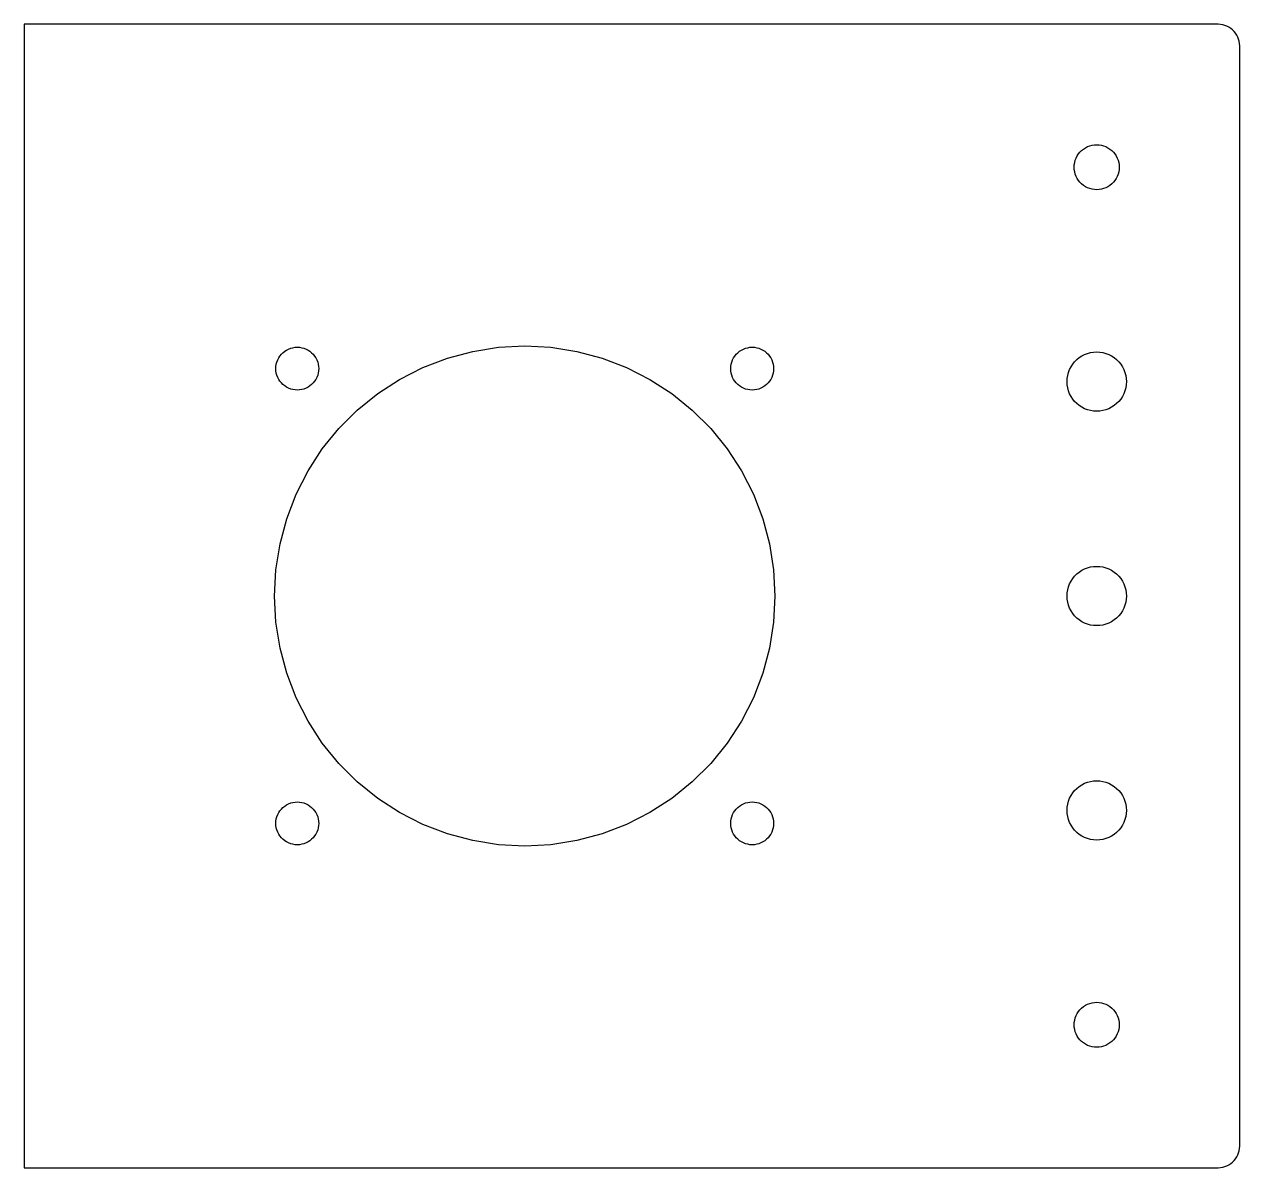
# Model space of a CAD drawing. Extents: x -70 to 100, y -80 to 80.
import ezdxf

# ---------------------------------------------------------------- set-up
doc = ezdxf.new("R2010")
doc.units = 0
doc.layers.get('0').update_dxf_attribs({"linetype": 'CONTINUOUS'})

msp = doc.modelspace()

# ---------------------------------------------------------------- linework, layer by layer
for points in [[(97.3136, -79.9836), (97.6237, -79.9344), (97.9271, -79.8532), (98.2202, -79.7406), (98.5, -79.5981), (98.7634, -79.4271), (99.0074, -79.2294), (99.2294, -79.0074), (99.4271, -78.7634), (99.5981, -78.5), (99.7406, -78.2202), (99.8532, -77.9271), (99.9344, -77.6237), (99.9836, -77.3136), (100, -77), (100, 77), (99.9836, 77.3136), (99.9344, 77.6237), (99.8532, 77.9271), (99.7406, 78.2202), (99.5981, 78.5), (99.4271, 78.7634), (99.2294, 79.0074), (99.0074, 79.2294), (98.7634, 79.4271), (98.5, 79.5981), (98.2202, 79.7406), (97.9271, 79.8532), (97.6237, 79.9344), (97.3136, 79.9836), (97, 80), (-70, 80), (-70, -80), (97, -80)], [(79.6707, 56.8673), (79.3451, 56.9188), (79.0266, 57.0042), (78.7188, 57.1223), (78.425, 57.272), (78.1485, 57.4516), (77.8922, 57.6591), (77.6591, 57.8922), (77.4516, 58.1485), (77.272, 58.425), (77.1223, 58.7188), (77.0042, 59.0266), (76.9188, 59.3451), (76.8673, 59.6707), (76.85, 60), (76.8673, 60.3293), (76.9188, 60.6549), (77.0042, 60.9734), (77.1223, 61.2812), (77.272, 61.575), (77.4516, 61.8515), (77.6591, 62.1078), (77.8922, 62.3409), (78.1485, 62.5484), (78.425, 62.728), (78.7188, 62.8777), (79.0266, 62.9958), (79.3451, 63.0812), (79.6707, 63.1327), (80, 63.15), (80.3293, 63.1327), (80.6549, 63.0812), (80.9734, 62.9958), (81.2812, 62.8777), (81.575, 62.728), (81.8515, 62.5484), (82.1078, 62.3409), (82.3409, 62.1078), (82.5484, 61.8515), (82.728, 61.575), (82.8777, 61.2812), (82.9958, 60.9734), (83.0812, 60.6549), (83.1327, 60.3293), (83.15, 60), (83.1327, 59.6707), (83.0812, 59.3451), (82.9958, 59.0266), (82.8777, 58.7188), (82.728, 58.425), (82.5484, 58.1485), (82.3409, 57.8922), (82.1078, 57.6591), (81.8515, 57.4516), (81.575, 57.272), (81.2812, 57.1223), (80.9734, 57.0042), (80.6549, 56.9188), (80.3293, 56.8673), (80, 56.85)], [(-3.6585, -34.8083), (-7.27691, -34.2352), (-10.8156, -33.287), (-14.2358, -31.9741), (-17.5, -30.3109), (-20.5725, -28.3156), (-23.4196, -26.0101), (-26.0101, -23.4196), (-28.3156, -20.5725), (-30.3109, -17.5), (-31.9741, -14.2358), (-33.287, -10.8156), (-34.2352, -7.27691), (-34.8083, -3.6585), (-35, 0), (-34.8083, 3.6585), (-34.2352, 7.27691), (-33.287, 10.8156), (-31.9741, 14.2358), (-30.3109, 17.5), (-28.3156, 20.5725), (-26.0101, 23.4196), (-23.4196, 26.0101), (-20.5725, 28.3156), (-17.5, 30.3109), (-14.2358, 31.9741), (-10.8156, 33.287), (-7.27691, 34.2352), (-3.6585, 34.8083), (0, 35), (3.6585, 34.8083), (7.27691, 34.2352), (10.8156, 33.287), (14.2358, 31.9741), (17.5, 30.3109), (20.5725, 28.3156), (23.4196, 26.0101), (26.0101, 23.4196), (28.3156, 20.5725), (30.3109, 17.5), (31.9741, 14.2358), (33.287, 10.8156), (34.2352, 7.27691), (34.8083, 3.6585), (35, 0), (34.8083, -3.6585), (34.2352, -7.27691), (33.287, -10.8156), (31.9741, -14.2358), (30.3109, -17.5), (28.3156, -20.5725), (26.0101, -23.4196), (23.4196, -26.0101), (20.5725, -28.3156), (17.5, -30.3109), (14.2358, -31.9741), (10.8156, -33.287), (7.27691, -34.2352), (3.6585, -34.8083), (0, -35)], [(-32.1286, 28.8314), (-32.4387, 28.8806), (-32.7421, 28.9618), (-33.0352, 29.0744), (-33.315, 29.2169), (-33.5784, 29.3879), (-33.8224, 29.5856), (-34.0444, 29.8076), (-34.2421, 30.0516), (-34.4131, 30.315), (-34.5556, 30.5948), (-34.6682, 30.8879), (-34.7494, 31.1913), (-34.7986, 31.5014), (-34.815, 31.815), (-34.7986, 32.1286), (-34.7494, 32.4387), (-34.6682, 32.7421), (-34.5556, 33.0352), (-34.4131, 33.315), (-34.2421, 33.5784), (-34.0444, 33.8224), (-33.8224, 34.0444), (-33.5784, 34.2421), (-33.315, 34.4131), (-33.0352, 34.5556), (-32.7421, 34.6682), (-32.4387, 34.7494), (-32.1286, 34.7986), (-31.815, 34.815), (-31.5014, 34.7986), (-31.1913, 34.7494), (-30.8879, 34.6682), (-30.5948, 34.5556), (-30.315, 34.4131), (-30.0516, 34.2421), (-29.8076, 34.0444), (-29.5856, 33.8224), (-29.3879, 33.5784), (-29.2169, 33.315), (-29.0744, 33.0352), (-28.9618, 32.7421), (-28.8806, 32.4387), (-28.8314, 32.1286), (-28.815, 31.815), (-28.8314, 31.5014), (-28.8806, 31.1913), (-28.9618, 30.8879), (-29.0744, 30.5948), (-29.2169, 30.315), (-29.3879, 30.0516), (-29.5856, 29.8076), (-29.8076, 29.5856), (-30.0516, 29.3879), (-30.315, 29.2169), (-30.5948, 29.0744), (-30.8879, 28.9618), (-31.1913, 28.8806), (-31.5014, 28.8314), (-31.815, 28.815)], [(31.5014, 28.8314), (31.1913, 28.8806), (30.8879, 28.9618), (30.5948, 29.0744), (30.315, 29.2169), (30.0516, 29.3879), (29.8076, 29.5856), (29.5856, 29.8076), (29.3879, 30.0516), (29.2169, 30.315), (29.0744, 30.5948), (28.9618, 30.8879), (28.8806, 31.1913), (28.8314, 31.5014), (28.815, 31.815), (28.8314, 32.1286), (28.8806, 32.4387), (28.9618, 32.7421), (29.0744, 33.0352), (29.2169, 33.315), (29.3879, 33.5784), (29.5856, 33.8224), (29.8076, 34.0444), (30.0516, 34.2421), (30.315, 34.4131), (30.5948, 34.5556), (30.8879, 34.6682), (31.1913, 34.7494), (31.5014, 34.7986), (31.815, 34.815), (32.1286, 34.7986), (32.4387, 34.7494), (32.7421, 34.6682), (33.0352, 34.5556), (33.315, 34.4131), (33.5784, 34.2421), (33.8224, 34.0444), (34.0444, 33.8224), (34.2421, 33.5784), (34.4131, 33.315), (34.5556, 33.0352), (34.6682, 32.7421), (34.7494, 32.4387), (34.7986, 32.1286), (34.815, 31.815), (34.7986, 31.5014), (34.7494, 31.1913), (34.6682, 30.8879), (34.5556, 30.5948), (34.4131, 30.315), (34.2421, 30.0516), (34.0444, 29.8076), (33.8224, 29.5856), (33.5784, 29.3879), (33.315, 29.2169), (33.0352, 29.0744), (32.7421, 28.9618), (32.4387, 28.8806), (32.1286, 28.8314), (31.815, 28.815)], [(79.5662, 25.8727), (79.1372, 25.9407), (78.7176, 26.0531), (78.312, 26.2088), (77.925, 26.406), (77.5607, 26.6426), (77.2231, 26.9159), (76.9159, 27.2231), (76.6426, 27.5607), (76.406, 27.925), (76.2088, 28.312), (76.0531, 28.7176), (75.9407, 29.1372), (75.8727, 29.5662), (75.85, 30), (75.8727, 30.4338), (75.9407, 30.8628), (76.0531, 31.2824), (76.2088, 31.688), (76.406, 32.075), (76.6426, 32.4393), (76.9159, 32.7769), (77.2231, 33.0841), (77.5607, 33.3574), (77.925, 33.594), (78.312, 33.7912), (78.7176, 33.9469), (79.1372, 34.0593), (79.5662, 34.1273), (80, 34.15), (80.4338, 34.1273), (80.8628, 34.0593), (81.2824, 33.9469), (81.688, 33.7912), (82.075, 33.594), (82.4393, 33.3574), (82.7769, 33.0841), (83.0841, 32.7769), (83.3574, 32.4393), (83.594, 32.075), (83.7912, 31.688), (83.9469, 31.2824), (84.0593, 30.8628), (84.1273, 30.4338), (84.15, 30), (84.1273, 29.5662), (84.0593, 29.1372), (83.9469, 28.7176), (83.7912, 28.312), (83.594, 27.925), (83.3574, 27.5607), (83.0841, 27.2231), (82.7769, 26.9159), (82.4393, 26.6426), (82.075, 26.406), (81.688, 26.2088), (81.2824, 26.0531), (80.8628, 25.9407), (80.4338, 25.8727), (80, 25.85)], [(79.5662, -4.12727), (79.1372, -4.05931), (78.7176, -3.94688), (78.312, -3.79121), (77.925, -3.59401), (77.5607, -3.35742), (77.2231, -3.08405), (76.9159, -2.77689), (76.6426, -2.43931), (76.406, -2.075), (76.2088, -1.68796), (76.0531, -1.28242), (75.9407, -0.86283), (75.8727, -0.43379), (75.85, 0), (75.8727, 0.43379), (75.9407, 0.86283), (76.0531, 1.28242), (76.2088, 1.68796), (76.406, 2.075), (76.6426, 2.43931), (76.9159, 2.77689), (77.2231, 3.08405), (77.5607, 3.35742), (77.925, 3.59401), (78.312, 3.79121), (78.7176, 3.94688), (79.1372, 4.05931), (79.5662, 4.12727), (80, 4.15), (80.4338, 4.12727), (80.8628, 4.05931), (81.2824, 3.94688), (81.688, 3.79121), (82.075, 3.59401), (82.4393, 3.35742), (82.7769, 3.08405), (83.0841, 2.77689), (83.3574, 2.43931), (83.594, 2.075), (83.7912, 1.68796), (83.9469, 1.28242), (84.0593, 0.86283), (84.1273, 0.43379), (84.15, 0), (84.1273, -0.43379), (84.0593, -0.86283), (83.9469, -1.28242), (83.7912, -1.68796), (83.594, -2.075), (83.3574, -2.43931), (83.0841, -2.77689), (82.7769, -3.08405), (82.4393, -3.35742), (82.075, -3.59401), (81.688, -3.79121), (81.2824, -3.94688), (80.8628, -4.05931), (80.4338, -4.12727), (80, -4.15)], [(79.5662, -34.1273), (79.1372, -34.0593), (78.7176, -33.9469), (78.312, -33.7912), (77.925, -33.594), (77.5607, -33.3574), (77.2231, -33.0841), (76.9159, -32.7769), (76.6426, -32.4393), (76.406, -32.075), (76.2088, -31.688), (76.0531, -31.2824), (75.9407, -30.8628), (75.8727, -30.4338), (75.85, -30), (75.8727, -29.5662), (75.9407, -29.1372), (76.0531, -28.7176), (76.2088, -28.312), (76.406, -27.925), (76.6426, -27.5607), (76.9159, -27.2231), (77.2231, -26.9159), (77.5607, -26.6426), (77.925, -26.406), (78.312, -26.2088), (78.7176, -26.0531), (79.1372, -25.9407), (79.5662, -25.8727), (80, -25.85), (80.4338, -25.8727), (80.8628, -25.9407), (81.2824, -26.0531), (81.688, -26.2088), (82.075, -26.406), (82.4393, -26.6426), (82.7769, -26.9159), (83.0841, -27.2231), (83.3574, -27.5607), (83.594, -27.925), (83.7912, -28.312), (83.9469, -28.7176), (84.0593, -29.1372), (84.1273, -29.5662), (84.15, -30), (84.1273, -30.4338), (84.0593, -30.8628), (83.9469, -31.2824), (83.7912, -31.688), (83.594, -32.075), (83.3574, -32.4393), (83.0841, -32.7769), (82.7769, -33.0841), (82.4393, -33.3574), (82.075, -33.594), (81.688, -33.7912), (81.2824, -33.9469), (80.8628, -34.0593), (80.4338, -34.1273), (80, -34.15)], [(-32.1286, -34.7986), (-32.4387, -34.7494), (-32.7421, -34.6682), (-33.0352, -34.5556), (-33.315, -34.4131), (-33.5784, -34.2421), (-33.8224, -34.0444), (-34.0444, -33.8224), (-34.2421, -33.5784), (-34.4131, -33.315), (-34.5556, -33.0352), (-34.6682, -32.7421), (-34.7494, -32.4387), (-34.7986, -32.1286), (-34.815, -31.815), (-34.7986, -31.5014), (-34.7494, -31.1913), (-34.6682, -30.8879), (-34.5556, -30.5948), (-34.4131, -30.315), (-34.2421, -30.0516), (-34.0444, -29.8076), (-33.8224, -29.5856), (-33.5784, -29.3879), (-33.315, -29.2169), (-33.0352, -29.0744), (-32.7421, -28.9618), (-32.4387, -28.8806), (-32.1286, -28.8314), (-31.815, -28.815), (-31.5014, -28.8314), (-31.1913, -28.8806), (-30.8879, -28.9618), (-30.5948, -29.0744), (-30.315, -29.2169), (-30.0516, -29.3879), (-29.8076, -29.5856), (-29.5856, -29.8076), (-29.3879, -30.0516), (-29.2169, -30.315), (-29.0744, -30.5948), (-28.9618, -30.8879), (-28.8806, -31.1913), (-28.8314, -31.5014), (-28.815, -31.815), (-28.8314, -32.1286), (-28.8806, -32.4387), (-28.9618, -32.7421), (-29.0744, -33.0352), (-29.2169, -33.315), (-29.3879, -33.5784), (-29.5856, -33.8224), (-29.8076, -34.0444), (-30.0516, -34.2421), (-30.315, -34.4131), (-30.5948, -34.5556), (-30.8879, -34.6682), (-31.1913, -34.7494), (-31.5014, -34.7986), (-31.815, -34.815)], [(31.5014, -34.7986), (31.1913, -34.7494), (30.8879, -34.6682), (30.5948, -34.5556), (30.315, -34.4131), (30.0516, -34.2421), (29.8076, -34.0444), (29.5856, -33.8224), (29.3879, -33.5784), (29.2169, -33.315), (29.0744, -33.0352), (28.9618, -32.7421), (28.8806, -32.4387), (28.8314, -32.1286), (28.815, -31.815), (28.8314, -31.5014), (28.8806, -31.1913), (28.9618, -30.8879), (29.0744, -30.5948), (29.2169, -30.315), (29.3879, -30.0516), (29.5856, -29.8076), (29.8076, -29.5856), (30.0516, -29.3879), (30.315, -29.2169), (30.5948, -29.0744), (30.8879, -28.9618), (31.1913, -28.8806), (31.5014, -28.8314), (31.815, -28.815), (32.1286, -28.8314), (32.4387, -28.8806), (32.7421, -28.9618), (33.0352, -29.0744), (33.315, -29.2169), (33.5784, -29.3879), (33.8224, -29.5856), (34.0444, -29.8076), (34.2421, -30.0516), (34.4131, -30.315), (34.5556, -30.5948), (34.6682, -30.8879), (34.7494, -31.1913), (34.7986, -31.5014), (34.815, -31.815), (34.7986, -32.1286), (34.7494, -32.4387), (34.6682, -32.7421), (34.5556, -33.0352), (34.4131, -33.315), (34.2421, -33.5784), (34.0444, -33.8224), (33.8224, -34.0444), (33.5784, -34.2421), (33.315, -34.4131), (33.0352, -34.5556), (32.7421, -34.6682), (32.4387, -34.7494), (32.1286, -34.7986), (31.815, -34.815)], [(79.6707, -63.1327), (79.3451, -63.0812), (79.0266, -62.9958), (78.7188, -62.8777), (78.425, -62.728), (78.1485, -62.5484), (77.8922, -62.3409), (77.6591, -62.1078), (77.4516, -61.8515), (77.272, -61.575), (77.1223, -61.2812), (77.0042, -60.9734), (76.9188, -60.6549), (76.8673, -60.3293), (76.85, -60), (76.8673, -59.6707), (76.9188, -59.3451), (77.0042, -59.0266), (77.1223, -58.7188), (77.272, -58.425), (77.4516, -58.1485), (77.6591, -57.8922), (77.8922, -57.6591), (78.1485, -57.4516), (78.425, -57.272), (78.7188, -57.1223), (79.0266, -57.0042), (79.3451, -56.9188), (79.6707, -56.8673), (80, -56.85), (80.3293, -56.8673), (80.6549, -56.9188), (80.9734, -57.0042), (81.2812, -57.1223), (81.575, -57.272), (81.8515, -57.4516), (82.1078, -57.6591), (82.3409, -57.8922), (82.5484, -58.1485), (82.728, -58.425), (82.8777, -58.7188), (82.9958, -59.0266), (83.0812, -59.3451), (83.1327, -59.6707), (83.15, -60), (83.1327, -60.3293), (83.0812, -60.6549), (82.9958, -60.9734), (82.8777, -61.2812), (82.728, -61.575), (82.5484, -61.8515), (82.3409, -62.1078), (82.1078, -62.3409), (81.8515, -62.5484), (81.575, -62.728), (81.2812, -62.8777), (80.9734, -62.9958), (80.6549, -63.0812), (80.3293, -63.1327), (80, -63.15)]]:
    msp.add_lwpolyline(points, close=True)

doc.saveas('drawing.dxf')
